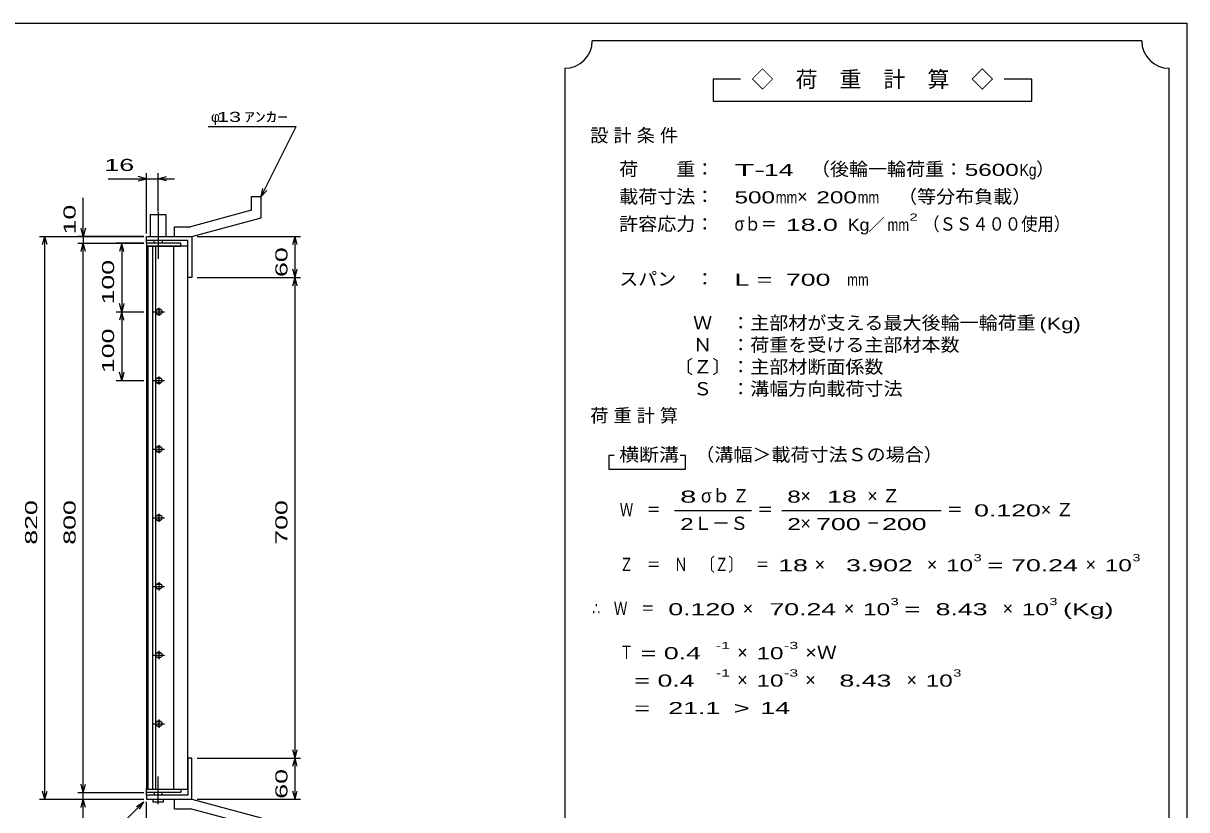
# Model space of a CAD drawing. Units: millimetres, scale not verified. Extents: x -1456 to 1379, y -1028 to 847.
# Drawn here: x -315 to 1379, y -298 to 847 of the extents above; entities that cross this region are included whole.
import ezdxf
from ezdxf.enums import TextEntityAlignment as Align

# ---------------------------------------------------------------- set-up
doc = ezdxf.new("R2010")
doc.units = ezdxf.units.MM
doc.header["$LTSCALE"] = 8
doc.linetypes.add('LONG_DASHED_DOTTED', pattern=[15.25, 12, -1.5, 0.25, -1.5])
for name, color, linetype, lineweight in [('0_2', 150, 'Continuous', 25), ('16', 3, 'Continuous', 25), ('19', 6, 'Continuous', 25), ('22', 2, 'Continuous', 25)]:
    doc.layers.add(name, color=color, linetype=linetype, lineweight=lineweight)
doc.styles.add('ベクトル', font='')
doc.styles.get('ベクトル').set_extended_font_data('ベクトル')

msp = doc.modelspace()

# ---------------------------------------------------------------- linework, layer by layer
at = {"layer": '0_2'}
for p, q in [((-1388.8, 847.2), (1379.2, 847.2)), ((1379.2, 847.2), (1379.2, -912.8))]:
    msp.add_line(p, q, dxfattribs=at)
at = {"layer": '16'}
for p, q in [((-85.4, 526.8), (-135.4, 526.8)), ((-135.4, 526.8), (-135.4, 522.3)), ((-85.4, 522.3), (-85.4, 526.8)), ((-135.4, 522.3), (-85.4, 522.3)), ((-135.4, 522.3), (-135.4, -268.7)), ((-75.4, 522.3), (-135.4, 522.3)), ((-133.4, 522.3), (-133.4, -268.7)), ((-126.4, -268.7), (-126.4, 522.3)), ((-122.4, 522.3), (-122.4, -268.7)), ((-95.4, -268.7), (-95.4, 522.3)), ((-75.4, -268.7), (-75.4, 522.3)), ((-125.4, 426.8), (-109.4, 426.8)), ((-115.4, 429.8), (-119.4, 429.8)), ((-119.4, 423.8), (-115.4, 423.8)), ((-117.4, 432.8), (-117.4, 420.8)), ((-125.4, 326.8), (-109.4, 326.8)), ((-115.4, 329.8), (-119.4, 329.8)), ((-119.4, 323.8), (-115.4, 323.8)), ((-117.4, 332.8), (-117.4, 320.8)), ((-125.4, 226.8), (-109.4, 226.8)), ((-115.4, 229.8), (-119.4, 229.8)), ((-119.4, 223.8), (-115.4, 223.8)), ((-117.4, 232.8), (-117.4, 220.8)), ((-125.4, 126.8), (-109.4, 126.8)), ((-115.4, 129.8), (-119.4, 129.8)), ((-119.4, 123.8), (-115.4, 123.8)), ((-117.4, 132.8), (-117.4, 120.8)), ((-125.4, 26.8), (-109.4, 26.8)), ((-115.4, 29.8), (-119.4, 29.8)), ((-119.4, 23.8), (-115.4, 23.8)), ((-117.4, 32.8), (-117.4, 20.8)), ((-117.4, -67.2), (-117.4, -79.2)), ((-125.4, -73.2), (-109.4, -73.2)), ((-115.4, -70.2), (-119.4, -70.2)), ((-119.4, -76.2), (-115.4, -76.2)), ((-117.4, -167.2), (-117.4, -179.2)), ((-125.4, -173.2), (-109.4, -173.2)), ((-115.4, -170.2), (-119.4, -170.2)), ((-119.4, -176.2), (-115.4, -176.2)), ((-135.4, -268.7), (-85.4, -268.7)), ((-135.4, -273.2), (-135.4, -268.7)), ((-135.4, -268.7), (-75.4, -268.7)), ((-85.4, -268.7), (-85.4, -273.2)), ((-85.4, -273.2), (-135.4, -273.2))]:
    msp.add_line(p, q, dxfattribs=at)
for centre, radius, start, end in [((-119.4, 426.8), 3, 90, 270), ((-117.4, 426.8), 4, 46.6, 133.4), ((-117.4, 426.8), 4, 226.6, 313.4), ((-115.4, 426.8), 3, 270, 90), ((-119.4, 326.8), 3, 90, 270), ((-117.4, 326.8), 4, 46.6, 133.4), ((-117.4, 326.8), 4, 226.6, 313.4), ((-115.4, 326.8), 3, 270, 90), ((-119.4, 226.8), 3, 90, 270), ((-117.4, 226.8), 4, 46.6, 133.4), ((-117.4, 226.8), 4, 226.6, 313.4), ((-115.4, 226.8), 3, 270, 90), ((-119.4, 126.8), 3, 90, 270), ((-117.4, 126.8), 4, 46.6, 133.4), ((-117.4, 126.8), 4, 226.6, 313.4), ((-115.4, 126.8), 3, 270, 90), ((-119.4, 26.8), 3, 90, 270), ((-117.4, 26.8), 4, 46.6, 133.4), ((-117.4, 26.8), 4, 226.6, 313.4), ((-115.4, 26.8), 3, 270, 90), ((-119.4, -73.2), 3, 90, 270), ((-117.4, -73.2), 4, 46.6, 133.4), ((-117.4, -73.2), 4, 226.6, 313.4), ((-115.4, -73.2), 3, 270, 90), ((-117.4, -173.2), 4, 46.6, 133.4), ((-119.4, -173.2), 3, 90, 270), ((-117.4, -173.2), 4, 226.6, 313.4), ((-115.4, -173.2), 3, 270, 90)]:
    msp.add_arc(centre, radius, start, end, dxfattribs=at)
at = {"layer": '19'}
for p, q in [((17.6, 594.8), (31.6, 594.8)), ((17.6, 574.8), (17.6, 594.8)), ((31.6, 563.8), (31.6, 594.8)), ((-129.4, 536.8), (-129.4, 568.8)), ((-129.4, 568.8), (-107.4, 568.8)), ((-107.4, 568.8), (-107.4, 536.8)), ((17.6, 574.8), (-71.4, 550.8)), ((-69.4, 536.8), (31.6, 563.8)), ((-94.4, 550.8), (-71.4, 550.8)), ((-94.4, 536.8), (-94.4, 550.8)), ((-135.4, 526.8), (-135.4, 536.8)), ((-135.4, 530.8), (-135.4, 536.8)), ((-135.4, 536.8), (-70.4, 536.8)), ((-75.4, 530.8), (-135.4, 530.8)), ((-124.4, 526.8), (-124.4, 530.8)), ((-112.4, 530.8), (-112.4, 526.8)), ((-94.4, 536.8), (-69.4, 536.8)), ((-75.4, 476.8), (-75.4, 530.8)), ((-70.4, 536.8), (-69.4, 535.8)), ((-69.4, 535.8), (-69.4, 476.8)), ((-69.4, 476.8), (-75.4, 476.8)), ((-69.4, -223.2), (-75.4, -223.2)), ((-75.4, -223.2), (-75.4, -277.2)), ((-69.4, -282.2), (-69.4, -223.2)), ((-135.4, -277.2), (-135.4, -267.2)), ((-135.4, -277.2), (-135.4, -283.2)), ((-75.4, -277.2), (-135.4, -277.2)), ((-135.4, -283.2), (-70.4, -283.2)), ((-126.4, -283.2), (-126.4, -287.2)), ((-126.4, -287.2), (-110.4, -287.2)), ((-124.4, -273.2), (-124.4, -277.2)), ((-112.4, -277.2), (-112.4, -273.2)), ((-110.4, -287.2), (-110.4, -283.2)), ((-94.4, -283.2), (-69.4, -283.2)), ((-94.4, -297.2), (-94.4, -283.2)), ((-70.4, -283.2), (-69.4, -282.2)), ((-69.4, -283.2), (31.6, -310.2)), ((-94.4, -297.2), (-71.4, -297.2)), ((17.6, -321.2), (-71.4, -297.2))]:
    msp.add_line(p, q, dxfattribs=at)
at = {"layer": '19', "linetype": 'LONG_DASHED_DOTTED'}
for p, q in [((-118.4, 571.8), (-118.4, 503.8)), ((-118.4, -290.2), (-118.4, -250.2))]:
    msp.add_line(p, q, dxfattribs=at)
at = {"layer": '22', "color": 4}
for p, q in [((1313.6, 821.6), (513.6, 821.6)), ((473.6, 781.6), (473.6, -458.4)), ((1353.6, -458.4), (1353.6, 781.6)), ((729.6, 765.6), (689.6, 765.6)), ((689.6, 765.6), (689.6, 733.6)), ((1153.6, 765.6), (1113.6, 765.6)), ((1153.6, 733.6), (1153.6, 765.6)), ((689.6, 733.6), (1153.6, 733.6)), ((-45.4, 696.8), (82.6, 696.8)), ((31.6, 594.8), (82.6, 696.8)), ((-135.4, 540.8), (-135.4, 628.8)), ((-118.4, 572.8), (-118.4, 628.8)), ((-191.4, 620.8), (-135.4, 620.8)), ((-135.4, 620.8), (-147.4, 624)), ((-147.4, 617.6), (-135.4, 620.8)), ((-135.4, 620.8), (-118.4, 620.8)), ((-118.4, 620.8), (-106.4, 624)), ((-106.4, 617.6), (-118.4, 620.8)), ((-118.4, 620.8), (-94.4, 620.8)), ((31.6, 594.8), (34, 606.48)), ((31.6, 594.8), (39.6, 603.6)), ((-227.4, 536.8), (-227.4, 592.8)), ((-227.4, 536.8), (-230.6, 548.8)), ((-224.2, 548.8), (-227.4, 536.8)), ((-291.4, 536.8), (-139.4, 536.8)), ((-286.6, 524.8), (-283.4, 536.8)), ((-280.2, 524.8), (-283.4, 536.8)), ((-283.4, -283.2), (-283.4, 536.8)), ((-139.4, 536.8), (-235.4, 536.8)), ((-235.4, 526.8), (-139.4, 526.8)), ((-230.6, 514.8), (-227.4, 526.8)), ((-227.4, 536.8), (-227.4, 526.8)), ((-224.2, 514.8), (-227.4, 526.8)), ((-227.4, -273.2), (-227.4, 526.8)), ((-139.4, 526.8), (-179.4, 526.8)), ((-171.4, 526.8), (-174.6, 514.8)), ((-168.2, 514.8), (-171.4, 526.8)), ((-171.4, 526.8), (-171.4, 426.8)), ((-61.4, 536.8), (89, 536.8)), ((77.8, 524.8), (81, 536.8)), ((84.2, 524.8), (81, 536.8)), ((81, 476.8), (81, 536.8)), ((-61.4, 476.8), (89, 476.8)), ((81, 476.8), (77.8, 488.8)), ((77.8, 464.8), (81, 476.8)), ((81, 476.8), (84.2, 488.8)), ((84.2, 464.8), (81, 476.8)), ((81, -223.2), (81, 476.8)), ((-179.4, 426.8), (-139.4, 426.8)), ((-171.4, 426.8), (-174.6, 438.8)), ((-171.4, 426.8), (-174.6, 414.8)), ((-168.2, 438.8), (-171.4, 426.8)), ((-168.2, 414.8), (-171.4, 426.8)), ((-171.4, 426.8), (-171.4, 326.8)), ((-179.4, 326.8), (-139.4, 326.8)), ((-171.4, 326.8), (-174.6, 338.8)), ((-168.2, 338.8), (-171.4, 326.8)), ((545.6, 217.6), (537.6, 217.6)), ((537.6, 217.6), (537.6, 197.6)), ((649.6, 217.6), (641.6, 217.6)), ((649.6, 197.6), (649.6, 217.6)), ((537.6, 197.6), (649.6, 197.6)), ((633.6, 137.6), (745.6, 137.6)), ((789.6, 137.6), (1021.6, 137.6)), ((81, -223.2), (77.8, -211.2)), ((81, -223.2), (84.2, -211.2)), ((-61.4, -223.2), (89, -223.2)), ((77.8, -235.2), (81, -223.2)), ((84.2, -235.2), (81, -223.2)), ((81, -283.2), (81, -223.2)), ((-227.4, -273.2), (-230.6, -261.2)), ((-227.4, -273.2), (-224.2, -261.2)), ((-291.4, -283.2), (-139.4, -283.2)), ((-283.4, -283.2), (-286.6, -271.2)), ((-283.4, -283.2), (-280.2, -271.2)), ((-259.4, -407.2), (-139.4, -287.2)), ((-235.4, -273.2), (-139.4, -273.2)), ((-235.4, -283.2), (-139.4, -283.2)), ((-230.6, -295.2), (-227.4, -283.2)), ((-227.4, -283.2), (-227.4, -273.2)), ((-224.2, -295.2), (-227.4, -283.2)), ((-227.4, -339.2), (-227.4, -283.2)), ((-149.8, -293.6), (-139.4, -287.2)), ((-145.8, -297.6), (-139.4, -287.2)), ((-135.4, -415.2), (-135.4, -287.2)), ((-135.4, -471.2), (-135.4, -287.2)), ((-61.4, -283.2), (89, -283.2)), ((81, -283.2), (77.8, -271.2)), ((81, -283.2), (84.2, -271.2))]:
    msp.add_line(p, q, dxfattribs=at)
for centre, start, end in [((473.6, 821.6), 270, 0), ((1353.6, 821.6), 180, 270)]:
    msp.add_arc(centre, 40, start, end, dxfattribs=at)

# ---------------------------------------------------------------- texts
at = {"layer": '22', "style": 'ベクトル'}
for s, height, p in [('◇\u3000荷\u3000重\u3000計\u3000算\u3000◇', 23.46, (745.6, 765.6)), ('φ', 14.66, (-41.4, 710.8)), ('）', 19.35, (1160, 634.8)), ('×', 19.35, (812, 594.8)), ('／', 17.6, (915.6, 553.6)), ('σｂ', 19.35, (672, 158.8)), ('×', 19.35, (816.8, 158.8)), ('Ｌ－Ｓ', 19.35, (661.6, 118.8)), ('×', 19.35, (816.8, 118.8)), ('×', 19.35, (837.6, 58.8)), ('×', 19.35, (1000.8, 58.8)), ('×', 19.35, (1232, 58.8)), ('×', 19.35, (732.8, -5.2)), ('×', 19.35, (880, -5.2)), ('×', 19.35, (1111.2, -5.2)), ('×', 19.35, (724.8, -69.2)), ('×', 19.35, (724.8, -109.2)), ('×', 19.35, (824, -109.2)), ('×', 19.35, (971.2, -109.2))]:
    msp.add_text(s, height=height, dxfattribs=at).set_placement(p, align=Align.MIDDLE_LEFT)
for s, height, width, p in [(' 13 ', 14.66, 1.6, (-41.4, 710.8)), ('ｱﾝｶｰ', 14.66, 1.6, (6.6, 710.8)), (' 16 ', 17.6, 1.65, (-207.4, 640.8)), ('荷\u3000\u3000重：\u3000', 19.35, 1.05, (552.8, 634.8)), ('（後輪一輪荷重：', 19.35, 1.05, (832, 634.8)), ('T-', 17.6, 2, (720.8, 633.6)), (' 14 ', 17.6, 1.65, (752.8, 633.6)), ('5600', 17.6, 1.5, (1056, 633.6)), ('Kg', 17.6, 0.85, (1136, 633.6)), ('載荷寸法：\u3000', 19.35, 1.05, (552.8, 594.8)), ('500', 17.6, 1.5, (720.8, 593.6)), ('mm', 17.6, 0.8, (780.8, 593.6)), ('200', 17.6, 1.5, (840, 593.6)), ('mm', 17.6, 0.8, (900, 593.6)), ('\u3000（等分布負載）', 19.35, 1.05, (931.2, 594.8)), ('許容応力：\u3000', 19.35, 1.05, (552.8, 554.8)), ('σｂ＝', 19.35, 0.9, (720.8, 554.8)), (' 18.0', 17.6, 1.65, (784.8, 553.6)), ('Kg', 17.6, 1.1, (885.6, 553.6)), ('2', 10.56, 1.5, (975.6, 564.8)), ('（ＳＳ４００使用）', 19.35, 0.9, (995.6, 554.8)), ('mm', 17.6, 0.8, (943.6, 553.6)), ('スパン\u3000：\u3000', 19.35, 1.05, (552.8, 474.8)), ('L = ', 17.6, 1.65, (720.8, 473.6)), (' 700 ', 17.6, 1.65, (784.8, 473.6)), ('mm', 17.6, 0.8, (884.8, 473.6)), ('\u3000Ｗ\u3000：主部材が支える最大後輪一輪荷重', 19.35, 1.05, (632.8, 410.8)), ('(Kg)', 17.6, 1.35, (1164.8, 409.6)), ('\u3000Ｎ\u3000：荷重を受ける主部材本数', 19.35, 1.05, (632.8, 378.8)), ('〔Ｚ〕：主部材断面係数', 19.35, 1.05, (632.8, 346.8)), ('\u3000Ｓ\u3000：溝幅方向載荷寸法', 19.35, 1.05, (632.8, 314.8)), ('横断溝', 19.35, 1.1, (552.8, 218.8)), ('\u3000（溝幅＞載荷寸法Ｓの場合）', 19.35, 1.05, (636, 218.8)), ('8', 17.6, 1.8, (641.6, 157.6)), ('Ｚ', 19.35, 0.9, (718.4, 158.8)), ('8', 17.6, 1.5, (797.6, 157.6)), (' 18 ', 17.6, 1.65, (844.8, 157.6)), ('Ｗ\u3000＝', 19.35, 0.75, (553.6, 138.8)), ('＝', 19.35, 0.9, (753.6, 138.8)), ('＝', 19.35, 0.9, (1029.6, 138.8)), ('0.120', 17.6, 1.65, (1069.6, 137.6)), ('2', 17.6, 1.5, (641.6, 117.6)), ('2', 17.6, 1.5, (797.6, 117.6)), (' 700 ', 17.6, 1.65, (828.8, 117.6)), ('－', 19.35, 0.75, (912.8, 118.8)), (' 200 ', 17.6, 1.65, (924.8, 117.6)), ('Ｚ\u3000＝\u3000Ｎ\u3000〔Ｚ〕\u3000＝', 19.35, 0.75, (553.6, 58.8)), ('3', 10.56, 1.5, (1068.8, 68.8)), ('3', 10.56, 1.5, (1300, 68.8)), (' 18 ', 17.6, 1.65, (773.6, 57.6)), ('  3.902', 17.6, 1.65, (861.6, 57.6)), ('10', 17.6, 1.5, (1028.8, 57.6)), ('=', 17.6, 1.7, (1088.8, 57.6)), (' 70.24', 17.6, 1.65, (1112.8, 57.6)), ('10', 17.6, 1.5, (1260, 57.6)), ('∴\u3000Ｗ\u3000＝', 19.35, 0.75, (513.6, -5.2)), (' 0.120', 17.6, 1.65, (613.6, -6.4)), (' 70.24', 17.6, 1.65, (760.8, -6.4)), ('10', 17.6, 1.5, (908, -6.4)), ('3', 10.56, 1.5, (948, 4.8)), ('  8.43', 17.6, 1.65, (992, -6.4)), ('10', 17.6, 1.5, (1139.2, -6.4)), ('3', 10.56, 1.5, (1179.2, 4.8)), ('(Kg)', 17.6, 1.65, (1199.2, -6.4)), ('=', 17.6, 1.7, (968, -6.4)), ('Ｔ', 19.35, 0.75, (553.6, -69.2)), (' = 0.4', 17.6, 1.65, (573.6, -70.4)), ('-1', 10.56, 1.65, (693.6, -59.2)), ('10', 17.6, 1.5, (752.8, -70.4)), ('-3', 10.56, 1.65, (792.8, -59.2)), ('×Ｗ', 19.35, 1.1, (824, -69.2)), ('  = 0.4', 17.6, 1.65, (553.6, -110.4)), ('-1', 10.56, 1.65, (693.6, -99.2)), ('10', 17.6, 1.5, (752.8, -110.4)), ('-3', 10.56, 1.65, (792.8, -99.2)), ('  8.43', 17.6, 1.65, (852, -110.4)), ('10', 17.6, 1.5, (999.2, -110.4)), ('3', 10.56, 1.5, (1039.2, -99.2)), ('  =', 17.6, 1.65, (553.6, -150.4)), (' 21.1', 17.6, 1.65, (613.6, -150.4)), ('>', 17.6, 1.7, (719.6, -150.4)), (' 14 ', 17.6, 1.65, (747.6, -150.4))]:
    msp.add_text(s, height=height, dxfattribs=dict(at, width=width)).set_placement(p, align=Align.MIDDLE_LEFT)
at = {"layer": '22', "style": 'ベクトル', "width": 1.65}
for s, p in [(' 10 ', (-247.4, 528.8)), (' 60 ', (61, 466.8)), (' 100 ', (-191.4, 426.8)), (' 100 ', (-191.4, 326.8)), (' 820 ', (-303.4, 76.8)), (' 800 ', (-247.4, 76.8)), (' 700 ', (61, 76.8)), (' 60 ', (61, -293.2))]:
    msp.add_text(s, height=17.6, rotation=90, dxfattribs=at).set_placement(p, align=Align.MIDDLE_LEFT)
at = {"layer": '22', "char_height": 19.35, "attachment_point": 4, "style": 'ベクトル'}
for s, insert in [('\\T1.28;設計条件', (510.8, 682.8)), ('\\T1.28;荷重計算', (510.8, 274.8)), ('\\T1.42;×Ｚ', (914, 158.8)), ('\\T1.42;×Ｚ', (1166.8, 138.8))]:
    msp.add_mtext(s, dxfattribs=dict(at, insert=insert))

doc.saveas('drawing.dxf')
